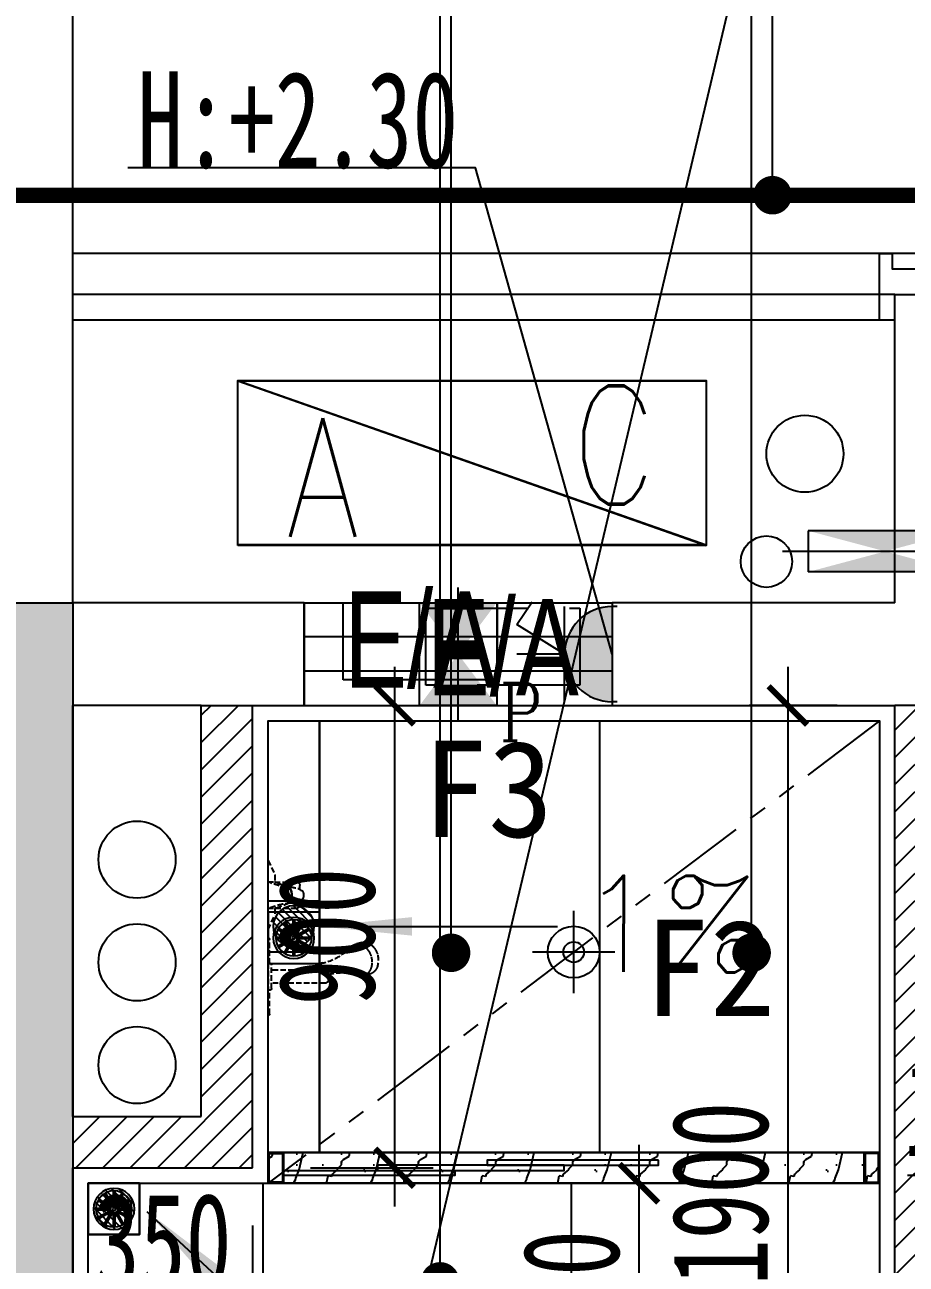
# Model space of a CAD drawing. Header units: millimetres. Extents: x -235126 to 312941, y -228449 to 114042.
# Drawn here: x -4244 to -2529, y -136324 to -133912 of the extents above; entities that cross this region are included whole.
import ezdxf
from ezdxf.enums import TextEntityAlignment as Align
from ezdxf.lldxf.tags import DXFTag

# ---------------------------------------------------------------- set-up
doc = ezdxf.new("R2010")
doc.units = ezdxf.units.MM
doc.header["$LTSCALE"] = 800
doc.linetypes.add('DASH', pattern=[0.35, 0.25, -0.1])
doc.linetypes.add('PHANTOM2', pattern=[1.25, 0.625, -0.125, 0.125, -0.125, 0.125, -0.125])
doc.layers.get('DEFPOINTS').update_dxf_attribs({"color": 250})
for name, color, linetype in [('_WALL', 6, 'Continuous'), ('_景森-废水立管', 4, 'Continuous'), ('_景森-污水立管', 2, 'Continuous'), ('_景森-空调冷凝立管', 116, 'Continuous'), ('_景森-通气立管', 112, 'Continuous'), ('_景森-雨水立管', 231, 'Continuous'), ('AR-NEWWALL-新砌间墙', 4, 'Continuous'), ('DD-EL', 3, 'Continuous'), ('EQUIP-插座', 3, 'Continuous'), ('EQUIP-照明', 3, 'Continuous'), ('FC-BHTACH1-地坪铺砌', 8, 'Continuous'), ('FC-BHTACH1-地坪铺砌1', 8, 'Continuous'), ('FF-DOOR-门扇', 2, 'Continuous'), ('FF-FURN1-活动家具', 1, 'Continuous'), ('FF-UTIL-洁具', 1, 'Continuous'), ('FF-完成面', 3, 'Continuous'), ('j景森a-金属挂石', 30, 'Continuous'), ('k景森a-空调', 15, 'Continuous'), ('m景森a-门窗', 2, 'Continuous'), ('RC-DIM1-造型尺寸', 7, 'Continuous'), ('RC-DIM2-灯具尺寸', 7, 'Continuous'), ('RC-FIXTURE-天花造型', 1, 'Continuous'), ('RC-LIGHT-灯具', 2, 'Continuous'), ('RC-天花标高', 7, 'Continuous'), ('STAIR', 2, 'Continuous'), ('TEXT', 7, 'Continuous'), ('t景森a-砼', 6, 'Continuous'), ('WALL', 4, 'Continuous'), ('暖通意见', 90, 'Continuous'), ('留孔', 1, 'Continuous')]:
    doc.layers.add(name, color=color, linetype=linetype)
doc.styles.add('_TCH_LABEL', font='COMPLEX', dxfattribs={"bigfont": 'GBCBIG'})
doc.styles.add('DIM_FONT', font='simplex_.ttf', dxfattribs={"width": 0.7, "bigfont": 'GBCBIG'})
doc.styles.add('HAN', font='romans', dxfattribs={"bigfont": 'hzdx.shx'})
doc.styles.get("Standard").update_dxf_attribs({"font": 'arial.ttf'})
doc.styles.add('宋-ZY', font='')
doc.styles.add('宋-图框', font='', dxfattribs={"width": 0.7})
doc.styles.get('宋-ZY').set_extended_font_data('SimSun')
doc.styles.get('宋-图框').set_extended_font_data('SimSun')
tags = doc.linetypes.add('HIDDEN2', pattern=[0.1875, 0.125, -0.0625]).pattern_tags.tags
tags[6:7] = [DXFTag(74, 4), DXFTag(75, 0), DXFTag(340, '0'), DXFTag(46, 1.0), DXFTag(50, 0.0), DXFTag(44, 0.0), DXFTag(45, 0.0)]
tags[4:5] = [DXFTag(74, 4), DXFTag(75, 0), DXFTag(340, '0'), DXFTag(46, 1.0), DXFTag(50, 0.0), DXFTag(44, 0.0), DXFTag(45, 0.0)]
doc.dimstyles.new('1比75', dxfattribs={"dimscale": 75, "dimtxt": 2.5, "dimasz": 1, "dimexe": 1, "dimexo": 1.5, "dimgap": 0.5, "dimtad": 1, "dimdec": 0, "dimzin": 0, "dimdsep": 46, "dimtxsty": '宋-图框', "dimblk": 'ARCHTICK', "dimcen": 0.09, "dimdle": 1, "dimclrd": 8, "dimclre": 8, "dimclrt": 2, "dimadec": 0, "dimazin": 0, "dimtfac": 1, "dimtdec": 0, "dimtix": 1, "dimtmove": 2, "dimatfit": 3, "dimldrblk": 'DOT', "dimfxl": 1, "dimtolj": 1, "dimtzin": 0, "dimlwd": -1, "dimlwe": -1, "dimarcsym": 0})
pattern_1 = [(45, (33018.542, -181704.29), (-26.516504, 26.516504), [])]

# ---------------------------------------------------------------- blocks, each defined once
blk = doc.blocks.new('卫生间排气孔')
at = {"layer": '留孔', "ltscale": 0.1}
blk.add_line((130, 0), (-130, 0), dxfattribs=at)
blk.add_lwpolyline([(100, -75), (-100, -75), (-100, 75), (100, 75)], close=True, dxfattribs=at)
blk.add_solid([(100, -75), (100, 75), (-100, 75), (-100, -75)], dxfattribs=at)
blk = doc.blocks.new('A$C6474651F')
at = {"layer": '留孔'}
blk.add_line((40, 0), (40, 400), dxfattribs=at)
at = {"layer": '留孔', "linetype": 'HIDDEN2', "ltscale": 0.5}
for p, q in [((0, 50), (0, 350)), ((0, 350), (80, 350)), ((80, 50), (80, 350)), ((80, 50), (0, 50))]:
    blk.add_line(p, q, dxfattribs=at)
blk.add_solid([(80, 50), (80, 350), (0, 350), (0, 50)], dxfattribs=at)
blk = doc.blocks.new('regergr')
at = {"layer": '暖通意见', "ltscale": 0.5}
blk.add_line((0, 267), (760, 0), dxfattribs=at)
blk.add_lwpolyline([(0, 0), (0, 267), (760, 267), (760, 0)], close=True, dxfattribs=at)
at = {"layer": '暖通意见', "style": 'DIM_FONT', "width": 0.8}
for s, p in [('C', (679.8, 162.5)), ('A', (197.2, 109.7))]:
    blk.add_text(s, height=192, dxfattribs=at).set_placement(p, align=Align.MIDDLE_RIGHT)
blk = doc.blocks.new('A$C12205E67')
at = {"layer": 'j景森a-金属挂石'}
blk.add_lwpolyline([(-530.3, 106.1), (-509.1, 127.3), (-601, 219.2), (-618.7, 201.5), (-597.5, 180.3), (-675.3, 102.5), (-675.3, 102.5), (-696.5, 123.7), (-714.2, 106.1), (-622.3, 14.1), (-601, 35.4)], dxfattribs=at)
blk = doc.blocks.new('$TCHSYS$WIN2D')
for p, q in [((-0.5, 0.5), (0.5, 0.5)), ((-0.5, 0.5), (-0.5, -0.5)), ((0.5, 0.5), (0.5, -0.5)), ((0.5, 0.1667), (-0.5, 0.1667)), ((0.5, -0.1667), (-0.5, -0.1667)), ((-0.5, -0.5), (0.5, -0.5))]:
    blk.add_line(p, q)
blk = doc.blocks.new('BATH')
at = {"linetype": 'DASH', "ltscale": 0.05}
for p, q in [((285.4, 0), (0, 0)), ((5.6, 0), (31.6, -12.1)), ((129.6, 0), (104.1, -12.1)), ((144.4, 0), (145, -1)), ((190.5, 0), (239.3, 0)), ((190.5, -3.2), (190.5, 0)), ((239.3, -3.1), (239.3, 0)), ((285.4, 0), (284.8, -1)), ((31.6, -12.1), (44.4, -12.1)), ((44.4, -12.1), (44.4, -51)), ((91.8, -51), (91.8, -12.1)), ((91.8, -12.1), (104.1, -12.1)), ((191.2, -2.5), (147.7, -2.5)), ((236.1, -6.3), (193.7, -6.3)), ((203.3, -102.3), (203.2, -6.3)), ((226.7, -102.4), (226.6, -6.3)), ((282.1, -2.5), (238.6, -2.5)), ((53.5, -40), (53.5, -36.3)), ((82.5, -40), (82.5, -36.3)), ((58.2, -57.4), (50.5, -57.4)), ((77.8, -57.4), (85.5, -57.4)), ((194.1, -89.4), (203.2, -55.3)), ((189.9, -98.3), (191.6, -92.3)), ((220.4, -108.8), (209.4, -108.8)), ((153.4, -168.7), (156.5, -156.9)), ((210, -183.8), (213.1, -172.1))]:
    blk.add_line(p, q, dxfattribs=at)
at = {"color": 251, "linetype": 'DASH', "ltscale": 0.05}
for p, q in [((91.7, 0), (44.3, 0)), ((44.3, 0), (44.3, -11.9)), ((92.1, 0), (44.7, 0)), ((275.7, 0), (151.8, 0)), ((45, -15.3), (44.6, -14.4)), ((44.9, -15.2), (53.9, -37.2)), ((91.1, -15.2), (82.1, -37.2)), ((91.1, -15.3), (91.4, -14.4)), ((91.7, 0), (91.7, -11.9)), ((276.3, 0), (152.4, 0))]:
    blk.add_line(p, q, dxfattribs=at)
for centre, radius, start, end in [((51.1, -12.2), 6.87, 177.3999, 200.8225), ((-52.1, -44.6), 105.9, 5.8023, 22.587), ((188.1, -44.6), 105.9, 157.413, 174.1977), ((84.9, -12.2), 6.87, 339.1775, 2.6001), ((59.6, -33.2), 6.35, 185.8023, 232.3307), ((59.8, -34.8), 6.35, 202.297, 245.8614), ((66.9, -23.7), 18.4, 232.3307, 273.3098), ((67.2, -18.3), 24.4, 245.8614, 271.8731), ((68.2, -21.8), 20.3, 268.6575, 269.5531), ((67.9, -17.1), 25.7, 269.6126, 270.1383), ((69.1, -23.7), 18.4, 266.6902, 307.6693), ((68.8, -18.3), 24.4, 268.1269, 294.1386), ((67.8, -21.8), 20.3, 270.4469, 271.3425), ((68.1, -17.1), 25.7, 269.8617, 270.3874), ((76.2, -34.8), 6.35, 294.1386, 337.703), ((76.4, -33.2), 6.35, 307.6693, 354.1977), ((199.7, -101.7), 13.7, 74.7863, 104.8395), ((193.9, -99.4), 4.07, 129.1668, 165), ((198.2, -97.8), 8.69, 200.8332, 201.232), ((196.8, -103), 8.69, 104.8395, 129.1668), ((198.1, -107.8), 13.7, 67.5964, 104.8395), ((172.6, -161.3), 16.7, 165, 193.9175), ((179.4, -159.6), 23.6, 193.9175, 218.1373), ((184.6, -155.5), 30.2, 218.1373, 237.7463), ((197, -167.8), 16.7, 316.0825, 345), ((190.3, -169.5), 23.6, 13.9175, 23.823), ((189.2, -148.1), 39, 237.7463, 255), ((189.2, -148.1), 39, 255, 272.2537), ((189.6, -156.8), 30.2, 272.2537, 291.8627), ((192, -163), 23.6, 291.8627, 316.0825)]:
    blk.add_arc(centre, radius, start, end, dxfattribs=at)
at = {"linetype": 'DASH', "ltscale": 0.05}
for centre, radius, start, end in [((147.7, 0.6), 3.17, 210, 270), ((193.7, -3.2), 3.17, 180.0782, 270.0782), ((236.1, -3.1), 3.17, 270.0782, 0.0782), ((282.1, 0.6), 3.17, 270, 330), ((94.3, -39.2), 40.8, 181.1308, 213.588), ((41.7, -39.2), 40.8, 326.412, 358.8692), ((50.8, -51), 6.35, 180, 270), ((64.5, -56.8), 6.46, 220.3488, 243.3825), ((66.6, -52.7), 11.1, 243.3825, 258.273), ((68, -46), 17.9, 258.273, 270), ((68, -46), 17.9, 270, 281.727), ((69.4, -52.7), 11.1, 281.727, 296.6175), ((71.5, -56.8), 6.46, 296.6175, 319.6512), ((85.5, -51), 6.35, 270, 0), ((198.4, -96.9), 8.69, 104.8395, 129.1668), ((91.8, -75), 101.7, 312.0209, 347.9006), ((193.9, -99.4), 4.07, 165, 200.8332), ((195.5, -93.4), 4.07, 129.1668, 165), ((209.6, -102.5), 6.35, 178.2992, 268.2992), ((297.1, -132.7), 89.5, 164.4995, 200.256), ((220.3, -102.4), 6.35, 270.0782, 0.0782), ((172.6, -161.3), 16.7, 136.0825, 165), ((177.6, -166.1), 23.6, 127.4702, 136.0825), ((169.5, -173), 16.7, 165, 193.9175), ((176.2, -171.3), 23.6, 193.9175, 218.1373), ((197, -167.8), 16.7, 345, 13.9175), ((181.4, -167.2), 30.2, 218.1373, 237.7463), ((186.1, -159.8), 39, 237.7463, 255), ((185, -150.5), 47.8, 259.1443, 285.3632), ((188.9, -174.7), 23.6, 291.8627, 316.0825), ((193.9, -179.5), 16.7, 316.0825, 345)]:
    blk.add_arc(centre, radius, start, end, dxfattribs=at)
blk = doc.blocks.new('A$C751E30E4')
at = {"layer": 'FF-FURN1-活动家具', "color": 8}
for p, q in [((45.9, 54.1), (31.2, 79.5)), ((48.5, 55.6), (33.8, 81)), ((48.5, 55.6), (48.5, 85)), ((51.5, 55.6), (51.5, 85)), ((51.5, 55.6), (66.2, 81)), ((54.1, 54.1), (68.8, 79.5)), ((44.4, 51.5), (15, 51.5)), ((44.4, 48.5), (15, 48.5)), ((44.4, 51.5), (19, 66.2)), ((19, 33.8), (44.4, 48.5)), ((45.9, 54.1), (20.5, 68.8)), ((54.1, 54.1), (79.5, 68.8)), ((55.6, 51.5), (81, 66.2)), ((85, 51.5), (55.6, 51.5)), ((85, 48.5), (55.6, 48.5)), ((81, 33.8), (55.6, 48.5)), ((20.5, 31.2), (45.9, 45.9)), ((31.2, 20.5), (45.9, 45.9)), ((33.8, 19), (48.5, 44.4)), ((48.5, 15), (48.5, 44.4)), ((66.2, 19), (51.5, 44.4)), ((51.5, 15), (51.5, 44.4)), ((68.8, 20.5), (54.1, 45.9)), ((79.5, 31.2), (54.1, 45.9))]:
    blk.add_line(p, q, dxfattribs=at)
blk.add_lwpolyline([(100, 0), (0, 0), (0, 100), (100, 100)], close=True, dxfattribs=at)
for radius in [40, 35, 3]:
    blk.add_circle((50, 50), radius, dxfattribs=at)
blk = doc.blocks.new('_ArchTick')
at = {"color": 0, "linetype": 'ByBlock', "const_width": 0.15}
blk.add_lwpolyline([(-0.5, -0.5), (0.5, 0.5)], dxfattribs=at)
blk = doc.blocks.new('*D349')
at = {"layer": 'AR-NEWWALL-新砌间墙', "color": 8, "transparency": 16777216}
for p, q in [((-3524.5, -135161.6), (-3524.5, -136211.6)), ((-3688.3, -135236.6), (-3449.5, -135236.6)), ((-3688.3, -136136.6), (-3449.5, -136136.6))]:
    blk.add_line(p, q, dxfattribs=at)
at = {"layer": 'DEFPOINTS', "color": 0, "transparency": 16777216}
for p in [(-3800.8, -135236.6), (-3800.8, -136136.6), (-3524.5, -136136.6)]:
    blk.add_point(p, dxfattribs=at)
at = {"layer": 'AR-NEWWALL-新砌间墙', "color": 8, "transparency": 16777216, "xscale": 75, "yscale": 75, "zscale": 75}
for p, rotation in [((-3524.5, -135236.6), 90), ((-3524.5, -136136.6), 270)]:
    blk.add_blockref('_ArchTick', p, dxfattribs=dict(at, rotation=rotation))
at = {"layer": 'AR-NEWWALL-新砌间墙', "color": 2, "transparency": 16777216, "insert": (-3655.8, -135686.6), "char_height": 187.5, "attachment_point": 5, "rotation": 90, "style": '宋-图框'}
blk.add_mtext('\\A1;900', dxfattribs=at)
blk = doc.blocks.new('_Dot')
at = {"color": 0, "linetype": 'ByBlock', "lineweight": -2}
blk.add_line((-0.5, 0), (-1, 0), dxfattribs=at)
at = {"color": 0, "linetype": 'ByBlock', "const_width": 0.5}
blk.add_lwpolyline([(-0.25, 0, 1), (0.25, 0, 1)], format="xyb", close=True, dxfattribs=at)
blk = doc.blocks.new('*D350')
at = {"layer": 'AR-NEWWALL-新砌间墙', "color": 8, "transparency": 16777216}
for p, q in [((-4150.8, -136249.1), (-4150.8, -136487)), ((-3800.8, -136249.1), (-3800.8, -136487)), ((-4225.8, -136412), (-3725.8, -136412))]:
    blk.add_line(p, q, dxfattribs=at)
at = {"layer": 'DEFPOINTS', "color": 0, "transparency": 16777216}
for p in [(-4150.8, -136136.6), (-3800.8, -136136.6), (-3800.8, -136412)]:
    blk.add_point(p, dxfattribs=at)
at = {"layer": 'AR-NEWWALL-新砌间墙', "color": 8, "transparency": 16777216, "xscale": 75, "yscale": 75, "zscale": 75, "rotation": 180}
blk.add_blockref('_ArchTick', (-4150.8, -136412), dxfattribs=at)
at = {"layer": 'AR-NEWWALL-新砌间墙', "color": 8, "transparency": 16777216, "xscale": 75, "yscale": 75, "zscale": 75}
blk.add_blockref('_ArchTick', (-3800.8, -136412), dxfattribs=at)
at = {"layer": 'AR-NEWWALL-新砌间墙', "color": 2, "transparency": 16777216, "insert": (-3975.8, -136280.8), "char_height": 187.5, "attachment_point": 5, "style": '宋-图框'}
blk.add_mtext('\\A1;350', dxfattribs=at)
blk = doc.blocks.new('*D351')
at = {"layer": 'AR-NEWWALL-新砌间墙', "color": 8, "transparency": 16777216}
for p, q in [((-2759, -135161.6), (-2759, -137211.6)), ((-2663.3, -135236.6), (-2834, -135236.6)), ((-2663.3, -137136.6), (-2834, -137136.6))]:
    blk.add_line(p, q, dxfattribs=at)
at = {"layer": 'DEFPOINTS', "color": 0, "transparency": 16777216}
for p in [(-2550.8, -135236.6), (-2759, -137136.6), (-2550.8, -137136.6)]:
    blk.add_point(p, dxfattribs=at)
at = {"layer": 'AR-NEWWALL-新砌间墙', "color": 8, "transparency": 16777216, "xscale": 75, "yscale": 75, "zscale": 75}
for p, rotation in [((-2759, -135236.6), 90), ((-2759, -137136.6), 270)]:
    blk.add_blockref('_ArchTick', p, dxfattribs=dict(at, rotation=rotation))
at = {"layer": 'AR-NEWWALL-新砌间墙', "color": 2, "transparency": 16777216, "insert": (-2890.3, -136186.6), "char_height": 187.5, "attachment_point": 5, "rotation": 90, "style": '宋-图框'}
blk.add_mtext('\\A1;1900', dxfattribs=at)
blk = doc.blocks.new('A$C1EA60EC6')
h = blk.add_hatch()
h.set_pattern_fill('ANSI31', color=8, scale=80, style=0)
h.set_pattern_definition([(45, (52845.81, -38843.329), (-7.0710678, 7.0710678), [])])
h.paths.add_polyline_path([(10, 50, 1), (90, 50, 1)])
at = {"color": 8}
blk.add_lwpolyline([(0, 0), (100, 0), (100, 100), (0, 100)], close=True, dxfattribs=at)
blk.add_circle((50, 50), 40, dxfattribs=at)
blk = doc.blocks.new('cqeeeeeegytryrt')
at = {"color": 2}
blk.add_line((-396.3, 473.6), (0, 0), dxfattribs=at)
blk.add_solid([(-396.3, 473.6), (-223.9, 305), (-260.7, 274.2)], dxfattribs=at)
blk = doc.blocks.new('A$C1B7B412C')
for p, q in [((120, 0), (120, 240)), ((240, 120), (0, 120))]:
    blk.add_line(p, q)
blk.add_circle((120, 120), 75.7)
at = {"color": 7}
blk.add_circle((120, 120), 30, dxfattribs=at)
blk = doc.blocks.new('*D420')
at = {"layer": 'DEFPOINTS', "color": 0, "transparency": 16777216}
for p in [(-4350.8, -134436.6), (-4500.8, -134473.9), (-4350.8, -134508)]:
    blk.add_point(p, dxfattribs=at)
at = {"layer": 'RC-DIM1-造型尺寸', "color": 8, "transparency": 16777216}
for p, q in [((-4500.8, -134361.4), (-4500.8, -134361.6)), ((-4350.8, -134395.5), (-4350.8, -134361.6)), ((-4500.8, -134436.6), (-4575.8, -134436.6)), ((-4500.8, -134436.6), (-4350.8, -134436.6)), ((-4350.8, -134436.6), (-4275.8, -134436.6))]:
    blk.add_line(p, q, dxfattribs=at)
at = {"layer": 'RC-DIM1-造型尺寸', "color": 8, "transparency": 16777216, "xscale": 75, "yscale": 75, "zscale": 75}
blk.add_blockref('_ArchTick', (-4500.8, -134436.6), dxfattribs=at)
at = {"layer": 'RC-DIM1-造型尺寸', "color": 8, "transparency": 16777216, "xscale": 75, "yscale": 75, "zscale": 75, "rotation": 180}
blk.add_blockref('_ArchTick', (-4350.8, -134436.6), dxfattribs=at)
at = {"layer": 'RC-DIM1-造型尺寸', "color": 2, "transparency": 16777216, "insert": (-4425.8, -134305.3), "char_height": 187.5, "attachment_point": 5, "style": '宋-图框'}
blk.add_mtext('\\A1;150', dxfattribs=at)
blk = doc.blocks.new('*D484')
at = {"layer": 'DEFPOINTS', "color": 0, "transparency": 16777216}
for p in [(-2438.8, -136151.2), (-2450.8, -136207.5), (-2438.8, -136207.5)]:
    blk.add_point(p, dxfattribs=at)
at = {"layer": 'RC-DIM1-造型尺寸', "color": 8, "transparency": 16777216}
for p, q in [((-2450.8, -136095), (-2450.8, -136076.2)), ((-2438.8, -136095), (-2438.8, -136076.2)), ((-2450.8, -136151.2), (-2525.8, -136151.2)), ((-2450.8, -136151.2), (-2438.8, -136151.2)), ((-2438.8, -136151.2), (-2363.8, -136151.2))]:
    blk.add_line(p, q, dxfattribs=at)
at = {"layer": 'RC-DIM1-造型尺寸', "color": 8, "transparency": 16777216, "xscale": 75, "yscale": 75, "zscale": 75}
blk.add_blockref('_ArchTick', (-2450.8, -136151.2), dxfattribs=at)
at = {"layer": 'RC-DIM1-造型尺寸', "color": 8, "transparency": 16777216, "xscale": 75, "yscale": 75, "zscale": 75, "rotation": 180}
blk.add_blockref('_ArchTick', (-2438.8, -136151.2), dxfattribs=at)
at = {"layer": 'RC-DIM1-造型尺寸', "color": 2, "transparency": 16777216, "insert": (-2444.8, -136019.9), "char_height": 187.5, "attachment_point": 5, "style": '宋-图框'}
blk.add_mtext('\\A1;12', dxfattribs=at)
blk = doc.blocks.new('*D485')
at = {"layer": 'DEFPOINTS', "color": 0, "transparency": 16777216}
for p in [(-2438.8, -136362.8), (-2425.8, -136362.8), (-2425.8, -136473)]:
    blk.add_point(p, dxfattribs=at)
at = {"layer": 'RC-DIM1-造型尺寸', "color": 8, "transparency": 16777216}
for p, q in [((-2438.8, -136473), (-2513.8, -136473)), ((-2438.8, -136473), (-2425.8, -136473)), ((-2438.8, -136475.3), (-2438.8, -136548)), ((-2425.8, -136473), (-2350.8, -136473)), ((-2425.8, -136475.3), (-2425.8, -136548))]:
    blk.add_line(p, q, dxfattribs=at)
at = {"layer": 'RC-DIM1-造型尺寸', "color": 8, "transparency": 16777216, "xscale": 75, "yscale": 75, "zscale": 75}
blk.add_blockref('_ArchTick', (-2438.8, -136473), dxfattribs=at)
at = {"layer": 'RC-DIM1-造型尺寸', "color": 8, "transparency": 16777216, "xscale": 75, "yscale": 75, "zscale": 75, "rotation": 180}
blk.add_blockref('_ArchTick', (-2425.8, -136473), dxfattribs=at)
at = {"layer": 'RC-DIM1-造型尺寸', "color": 2, "transparency": 16777216, "insert": (-2432.3, -136341.7), "char_height": 187.5, "attachment_point": 5, "style": '宋-图框'}
blk.add_mtext('\\A1;13', dxfattribs=at)
blk = doc.blocks.new('*D489')
at = {"layer": 'DEFPOINTS', "color": 0, "transparency": 16777216}
for p in [(-3770.8, -136166.6), (-3370.8, -136616.6), (-3048.9, -136616.6)]:
    blk.add_point(p, dxfattribs=at)
at = {"layer": 'RC-DIM2-灯具尺寸', "color": 8, "transparency": 16777216}
for p, q in [((-3048.9, -136091.6), (-3048.9, -136691.6)), ((-3658.3, -136166.6), (-2973.9, -136166.6)), ((-3258.3, -136616.6), (-2973.9, -136616.6))]:
    blk.add_line(p, q, dxfattribs=at)
at = {"layer": 'RC-DIM2-灯具尺寸', "color": 8, "transparency": 16777216, "xscale": 75, "yscale": 75, "zscale": 75}
for p, rotation in [((-3048.9, -136166.6), 90), ((-3048.9, -136616.6), 270)]:
    blk.add_blockref('_ArchTick', p, dxfattribs=dict(at, rotation=rotation))
at = {"layer": 'RC-DIM2-灯具尺寸', "color": 2, "transparency": 16777216, "insert": (-3180.2, -136391.6), "char_height": 187.5, "attachment_point": 5, "rotation": 90, "style": '宋-图框'}
blk.add_mtext('\\A1;450', dxfattribs=at)
blk = doc.blocks.new('A$C5E7E6D27')
blk.add_hatch(color=251).paths.add_polyline_path([(0.161, 4.15, 1), (3.461, 4.15)])
for p, q in [((0.161, 4.315), (0.161, 4.15)), ((3.461, 4.315), (3.461, 4.15)), ((0.161, 4.15), (3.461, 4.15)), ((3.461, 2.5), (0.161, 2.5)), ((1.811, 2.5), (0.789, 0.847)), ((1.811, 2.5), (1.811, 0.85)), ((0.789, 0.847), (0, 1.381))]:
    blk.add_line(p, q)
blk.add_arc((1.811, 4.15), 1.65, 180, 0)
at = {"style": '_TCH_LABEL', "flags": 8}
blk.add_attdef('K', text='', height=2, dxfattribs=at).set_placement((3.811, 1), align=Align.MIDDLE_CENTER)

msp = doc.modelspace()

# ---------------------------------------------------------------- hatches: boundary and pattern name
at = {"layer": 'AR-NEWWALL-新砌间墙'}
h = msp.add_hatch(dxfattribs=at)
h.set_pattern_fill('ANSI31', color=8, scale=300, style=0)
h.set_pattern_definition(pattern_1)
h.paths.add_polyline_path([(-3800.8, -135236.6), (-3900.8, -135236.6), (-3900.8, -136036.6), (-4150.8, -136036.6), (-4150.8, -136136.6), (-3800.8, -136136.6)])
h = msp.add_hatch(dxfattribs=at)
h.set_pattern_fill('ANSI31', color=8, scale=300, style=0)
h.set_pattern_definition(pattern_1)
h.paths.add_polyline_path([(-2450.8, -135236.6), (-2550.8, -135236.6), (-2550.8, -137136.6), (-2615.8, -137136.6), (-2615.8, -137236.6), (-2550.8, -137236.6), (-2550.8, -138336.6), (-2350.8, -138336.6), (-2350.8, -138236.6), (-2450.8, -138236.6)])
at = {"layer": 'FC-BHTACH1-地坪铺砌'}
h = msp.add_hatch(dxfattribs=at)
h.set_pattern_fill('大理石', color=75, scale=50, style=0)
h.set_pattern_definition([(41.9872, (-3645.803, -136149.41), (300, 225), [4.805, -1004.217]), (68.1986, (-3717.23, -136156.91), (150, 450), [17.31, -1194.353]), (60.9454, (-3720.803, -136165.483), (150, 225), [7.354, -1536.99]), (90, (-3717.23, -136159.05), (150, -9e-15), [2.143, -222.857]), (71.565, (-3647.23, -136153.7), (3e-07, 225), [4.518, -469.824]), (171.4692, (-3647.231, -136153.697), (-150, 1e-06), [7.223, -1509.558]), (79.2157, (-3657.231, -136167.626), (150, 900), [15.27, -1588.047]), (62.133, (-3770.0885, -136099.0542), (599.999993, 1125.000004), [35.1473, -7345.7824]), (0, (-3767.93, -136066.07), (0, 225), [0, -150]), (64.9831, (-3670.803, -136025.126), (300, 675), [23.647, -2459.295]), (81.4391, (-3612.9456, -136114.054), (300, 2024.999987), [33.5885, -7020.001]), (82.875, (-3695.803, -136093.697), (149.99999, 1125), [17.276, -3610.74]), (76.7595, (-3710.803, -136140.84), (150, 675), [37.4234, -3892.0326]), (0, (-3734.19, -136140.73), (0, 225), [0, -150]), (0, (-3731.78, -136143.14), (0, 225), [0, -150]), (0, (-3714.9, -136131.1), (0, 225), [0, -150]), (0, (-3719.73, -136104.6), (0, 225), [0, -150]), (59.0362, (-3702.231, -136104.411), (149.99999, 225), [12.495, -2611.433]), (0, (-3695.82, -136094.11), (0, 225), [0, -150]), (0, (-3714.9, -136102.2), (0, 225), [0, -150]), (0, (-3707.67, -136087.74), (0, 225), [0, -150]), (0, (-3714.9, -136109.42), (0, 225), [0, -150]), (50.1944, (-3627.946, -136124.769), (150, 225), [5.579, -1165.959]), (90, (-3627.95, -136131.2), (150, -9e-15), [6.429, -218.571]), (43.6678, (-3635.803, -136138.697), (450, 450), [10.862, -2270.174]), (90, (-3635.8, -136140.84), (150, -9e-15), [2.143, -222.857]), (39.8056, (-3642.231, -136146.197), (300, 225), [8.368, -1748.938]), (0, (-3664.3, -136131.1), (0, 225), [0, -150]), (0, (-3627.62, -136124.3), (0, 225), [0, -150]), (0, (-3627.62, -136124.3), (0, 225), [0, -150]), (29.3578, (-3624.374, -136120.483), (450, 225), [13.113, -1363.704]), (0, (-3628.14, -136109.42), (0, 225), [0, -150]), (146.31, (-3670.803, -136025.126), (-300, 225), [15.452, -1607.046]), (8.1301, (-3687.231, -136055.126), (1499.99999, 225), [15.152, -3166.828]), (47.8624, (-3720.803, -136059.411), (600, 675), [20.228, -4227.7123]), (14.6209, (-3753.66, -136067.983), (900, 225.00001), [33.957, -3531.5025]), (0, (-3741.42, -136054.02), (0, 225), [0, -150]), (18.435, (-3693.66, -136076.554), (600, 225), [6.776, -1416.249]), (16.6992, (-3687.23, -136074.41), (150, 1e-05), [3.729, -779.294]), (101.0937, (-3683.66, -136073.34), (-300, 1574.999985), [18.561, -3879.275]), (0, (-3702.85, -136063.66), (0, 225), [0, -150]), (0, (-3687.3, -136054.7), (0, 225), [0, -150]), (0, (-3707.67, -136080.52), (0, 225), [0, -150]), (0, (-3726.96, -136032.35), (0, 225), [0, -150]), (0, (-3734.19, -136041.98), (0, 225), [0, -150]), (44.1449, (-3695.803, -136028.34), (450, 450), [16.922, -3536.685]), (54.58294, (-3707.231, -136044.411), (150, 225), [19.7206, -4121.6106]), (0, (-3695.6, -136028.2), (0, 225), [0, -150]), (0, (-3717.32, -136039.57), (0, 225), [0, -150]), (0, (-3695.6, -136028.2), (0, 225), [0, -150]), (0, (-3707.2, -136044.76), (0, 225), [0, -150]), (75.0686, (-3672.23, -136052.983), (150, 675), [5.544, -1158.769]), (90, (-3670.8, -136047.63), (150, -9e-15), [22.5, -202.5]), (50.1944, (-3644.374, -135953.34), (150, 225), [5.579, -1165.959]), (0, (-3685.98, -136001.03), (0, 225), [0, -150]), (0, (-3681.16, -136003.44), (0, 225), [0, -150]), (0, (-3700.44, -135998.63), (0, 225), [0, -150]), (0, (-3676.34, -135972.13), (0, 225), [0, -150]), (53.1301, (-3660.803, -135985.483), (150, 225), [10.714, -2239.286]), (90, (-3660.8, -136003.7), (150, -9e-15), [18.214, -206.786]), (0, (-3660.78, -136003.34), (0, 225), [0, -150]), (23.1986, (-3649.374, -135955.483), (450, 225), [5.44, -1136.926]), (66.0375, (-3650.803, -135958.697), (150, 450), [3.517, -735.147]), (66.0375, (-3652.23, -135961.91), (150, 450), [3.517, -735.147]), (81.8699, (-3654.374, -135976.911), (150, 1125), [15.152, -3166.828]), (90, (-3640.8, -135949.05), (150, -9e-15), [5.357, -219.643]), (0, (-3657.28, -135941.55), (0, 225), [0, -150])])
h.paths.add_polyline_path([(-2580.8, -136106.6), (-3770.8, -136106.6), (-3770.8, -136166.6), (-2580.8, -136166.6)])
h = msp.add_hatch(dxfattribs=at)
h.set_pattern_fill('_USER', color=75, scale=600, angle=90, style=0, pattern_type=0)
h.set_pattern_definition([(90, (-2580.8, -137106.55), (-600, 4e-14), [])])
h.paths.add_polyline_path([(-3770.8, -136166.6), (-4120.8, -136166.6), (-4120.8, -137106.6), (-3450.8, -137106.6), (-3450.8, -137091.6), (-3400.8, -137091.6), (-3400.8, -137106.6), (-3395.8, -137106.6), (-2635.8, -137106.6), (-2630.8, -137104.9), (-2630.8, -137091.6), (-2580.8, -137091.6), (-2580.8, -136166.6)])
at = {"layer": 't景森a-砼'}
h = msp.add_hatch(color=8, dxfattribs=at)
h.dxf.hatch_style = 1
h.paths.add_polyline_path([(-4150.8, -135036.6), (-4150.8, -138336.6), (-4350.8, -138336.6), (-4350.8, -135236.6), (-4850.8, -135236.6), (-4850.8, -135036.6)])

# ---------------------------------------------------------------- linework, layer by layer
at = {"layer": '_WALL', "linetype": 'ByBlock'}
msp.add_lwpolyline([(-4150.8, -135036.6), (-4150.8, -138336.6), (-4350.8, -138336.6), (-4350.8, -135236.6), (-4850.8, -135236.6), (-4850.8, -135036.6), (-4150.8, -135036.6)], dxfattribs=at)
at = {"layer": '_景森-废水立管', "color": 5}
msp.add_circle((-4025.8, -135536.6), 75, dxfattribs=at)
at = {"layer": '_景森-污水立管', "color": 5}
msp.add_circle((-4025.8, -135936.6), 75, dxfattribs=at)
at = {"layer": '_景森-空调冷凝立管', "color": 5}
msp.add_circle((-2800.8, -134956.6), 50, dxfattribs=at)
at = {"layer": '_景森-通气立管', "color": 5}
msp.add_circle((-4025.8, -135736.6), 75, dxfattribs=at)
at = {"layer": '_景森-雨水立管', "color": 5}
msp.add_circle((-2725.8, -134746.6), 75, dxfattribs=at)
at = {"layer": 'DD-EL', "color": 1}
msp.add_lwpolyline([(-3624.8, -135186.6), (-3624.8, -135036.6), (-3324.8, -135036.6), (-3324.8, -135186.6)], close=True, dxfattribs=at)
at = {"layer": 'EQUIP-插座', "color": 7}
msp.add_lwpolyline([(-3100.8, -135136.6), (-3366.8, -134189.8), (-4043.8, -134189.8)], dxfattribs=at)
at = {"layer": 'FC-BHTACH1-地坪铺砌', "color": 8}
msp.add_line((-3125.8, -135266.6), (-3125.8, -136106.6), dxfattribs=at)
at = {"layer": 'FC-BHTACH1-地坪铺砌'}
for p, q in [((-3770.8, -136106.6), (-2580.8, -136106.6)), ((-3770.8, -136166.6), (-2580.8, -136166.6))]:
    msp.add_line(p, q, dxfattribs=at)
at = {"layer": 'FC-BHTACH1-地坪铺砌', "color": 3, "linetype": 'HIDDEN2', "ltscale": 2, "const_width": 30}
msp.add_lwpolyline([(-4559, -134243.3), (-2279.2, -134243.3), (-2279.2, -137375.1), (-4559, -137375.1)], close=True, dxfattribs=at)
at = {"layer": 'FC-BHTACH1-地坪铺砌', "color": 8}
for points in [[(-3770.8, -135266.6), (-3670.8, -135266.6), (-3670.8, -136106.6), (-3770.8, -136106.6)], [(-3670.8, -135266.6), (-2580.8, -135266.6), (-2580.8, -136106.6), (-3670.8, -136106.6)]]:
    msp.add_lwpolyline(points, close=True, dxfattribs=at)
at = {"layer": 'FF-DOOR-门扇'}
for points in [[(-3010.8, -136121.6), (-3344.1, -136121.6), (-3344.1, -136131.6), (-3010.8, -136131.6)], [(-3740.8, -136141.6), (-3407.5, -136141.6), (-3407.5, -136151.6), (-3740.8, -136151.6)], [(-3194.1, -136131.6), (-3557.5, -136131.6), (-3557.5, -136141.6), (-3194.1, -136141.6)]]:
    msp.add_lwpolyline(points, close=True, dxfattribs=at)
at = {"layer": 'FF-UTIL-洁具', "color": 8, "linetype": 'ByBlock'}
for points in [[(-2580.8, -136106.6), (-3770.8, -136106.6)], [(-2580.8, -136166.6), (-3770.8, -136166.6)]]:
    msp.add_lwpolyline(points, dxfattribs=at)
at = {"layer": 'FF-UTIL-洁具'}
for points in [[(-3770.8, -136106.6), (-3740.8, -136106.6), (-3740.8, -136166.6), (-3770.8, -136166.6)], [(-3768.8, -136108.6), (-3742.8, -136108.6), (-3742.8, -136164.6), (-3768.8, -136164.6)], [(-2580.8, -136106.6), (-2610.8, -136106.6), (-2610.8, -136166.6), (-2580.8, -136166.6)], [(-2582.8, -136108.6), (-2608.8, -136108.6), (-2608.8, -136164.6), (-2582.8, -136164.6)]]:
    msp.add_lwpolyline(points, close=True, dxfattribs=at)
at = {"layer": 'FF-完成面', "color": 3}
msp.add_lwpolyline([(-3415.8, -137136.6), (-3415.8, -137106.6), (-4120.8, -137106.6), (-4120.8, -136166.6), (-3770.8, -136166.6), (-3770.8, -135266.6), (-2580.8, -135266.6), (-2580.8, -137106.6), (-2615.8, -137106.6), (-2615.8, -137136.6)], dxfattribs=at)
at = {"layer": 'j景森a-金属挂石'}
msp.add_line((-0.8, -134356.6), (-4150.8, -134356.6), dxfattribs=at)
at = {"layer": 'RC-DIM2-灯具尺寸', "color": 75, "linetype": 'PHANTOM2', "ltscale": 0.35}
msp.add_line((-2580.8, -135266.6), (-3770.8, -136166.6), dxfattribs=at)
at = {"layer": 'RC-LIGHT-灯具', "color": 1, "linetype": 'DASH'}
msp.add_lwpolyline([(-3463.8, -135197.3), (-3463.8, -135047.3), (-3163.8, -135047.3), (-3163.8, -135197.3)], close=True, dxfattribs=at)
at = {"layer": 'STAIR'}
for p, q in [((-2550.8, -134436.6), (-4150.8, -134436.6)), ((-2550.8, -134486.6), (-4150.8, -134486.6))]:
    msp.add_line(p, q, dxfattribs=at)
at = {"layer": 'WALL'}
for p, q in [((-4150.8, -135036.6), (-4150.8, -133836.6)), ((-2550.8, -134536.6), (-2550.8, -134436.6)), ((-2550.8, -134436.6), (-2450.8, -134436.6)), ((-2550.8, -135036.6), (-2550.8, -134536.6)), ((-3900.8, -135036.6), (-4150.8, -135036.6)), ((-3700.8, -135036.6), (-3900.8, -135036.6)), ((-3700.8, -135236.6), (-3700.8, -135036.6)), ((-2550.8, -135036.6), (-3100.8, -135036.6)), ((-3100.8, -135036.6), (-3100.8, -135236.6)), ((-4150.8, -136036.6), (-4150.8, -135236.6)), ((-3900.8, -135236.6), (-4150.8, -135236.6)), ((-3900.8, -136036.6), (-3900.8, -135236.6)), ((-3900.8, -135236.6), (-3800.8, -135236.6)), ((-3800.8, -135236.6), (-3700.8, -135236.6)), ((-3800.8, -136136.6), (-3800.8, -135236.6)), ((-3100.8, -135236.6), (-2550.8, -135236.6)), ((-2550.8, -137136.6), (-2550.8, -135236.6)), ((-2450.8, -135236.6), (-2550.8, -135236.6)), ((-4150.8, -136036.6), (-3900.8, -136036.6)), ((-4150.8, -137136.6), (-4150.8, -136136.6)), ((-4150.8, -136136.6), (-3800.8, -136136.6))]:
    msp.add_line(p, q, dxfattribs=at)

# ---------------------------------------------------------------- block references
at = {"xscale": -1, "rotation": 44.99999919385077}
msp.add_blockref('A$C12205E67', (-2850.8, -134936.6), dxfattribs=at)
at = {"layer": 'DD-EL'}
ref = msp.add_blockref('A$C5E7E6D27', (-3334.2, -135034.7), dxfattribs=dict(at, xscale=56.25, yscale=56.25, zscale=56.25, rotation=270))
ref.add_attrib('K', 'P', dxfattribs={"height": 112.5, "style": '_TCH_LABEL', "width": 0.8, "flags": 8}).set_placement((-3278, -135249.1), align=Align.MIDDLE_CENTER)
at = {"layer": 'FC-BHTACH1-地坪铺砌', "color": 8, "xscale": -1}
for p in [(-3670.8, -135716.6), (-4020.8, -136266.6)]:
    msp.add_blockref('A$C1EA60EC6', p, dxfattribs=at)
at = {"layer": 'FC-BHTACH1-地坪铺砌1', "yscale": 0.7500000000000002, "zscale": 0.7500000000000002}
for p, xscale, rotation in [((-3207.6, -135666.6), 0.7500000000000002, 50.07640123790771), ((-3667.1, -136536.7), -0.7500000000000006, 87.03450682309428)]:
    msp.add_blockref('cqeeeeeegytryrt', p, dxfattribs=dict(at, xscale=xscale, rotation=rotation))
at = {"layer": 'FF-FURN1-活动家具', "color": 8, "xscale": -1, "rotation": 270}
for p in [(-3770.8, -135739), (-4120.8, -136266.6)]:
    msp.add_blockref('A$C751E30E4', p, dxfattribs=at)
at = {"layer": 'FF-UTIL-洁具', "linetype": 'ByBlock', "extrusion": (0, 0, -1), "xscale": 1.080787383970622, "yscale": 1.080787383970622, "zscale": -1.080787383970622, "rotation": 270}
msp.add_blockref('BATH', (3770.8, -135532.3), dxfattribs=at)
at = {"layer": 'k景森a-空调', "xscale": 1.2, "yscale": 1.2, "zscale": 1.2}
msp.add_blockref('regergr', (-3829.9, -134924.9), dxfattribs=at)
at = {"layer": 'm景森a-门窗', "xscale": -600, "yscale": -200, "zscale": 200, "rotation": 180}
msp.add_blockref('$TCHSYS$WIN2D', (-3400.8, -135136.6), dxfattribs=at)
at = {"layer": 'RC-FIXTURE-天花造型', "xscale": 1.2, "yscale": 1.2, "zscale": 1.2}
msp.add_blockref('regergr', (-3829.9, -134924.1), dxfattribs=at)
at = {"layer": 'RC-LIGHT-灯具', "xscale": 0.6666666666666666, "yscale": 0.6666666666666666, "zscale": 0.6666666666666666}
msp.add_blockref('A$C1B7B412C', (-3255.8, -135796.6), dxfattribs=at)
at = {"layer": 'TEXT', "xscale": -1, "rotation": 90}
msp.add_blockref('A$C6474651F', (-2369.3, -134896.6), dxfattribs=at)
at = {"layer": '留孔', "ltscale": 0.1, "rotation": 270}
msp.add_blockref('卫生间排气孔', (-3400.8, -135136.6), dxfattribs=at)

# ---------------------------------------------------------------- texts
at = {"layer": 'DD-EL', "color": 1, "width": 0.7}
msp.add_text('E/A', height=187.5, dxfattribs=at).set_placement((-3474.8, -135104.2), align=Align.MIDDLE)
at = {"layer": 'EQUIP-插座', "color": 7, "style": '宋-图框', "width": 0.7}
msp.add_text('H:+2.30', height=187.5, dxfattribs=at).set_placement((-4025.6, -134189.8))
at = {"layer": 'EQUIP-照明', "char_height": 187.5, "attachment_point": 4, "line_spacing_factor": 0.84, "style": '宋-ZY'}
for s, insert in [('F3', (-3470.4, -135400.6)), ('F2', (-3038.7, -135747.5))]:
    msp.add_mtext(s, dxfattribs=dict(at, insert=insert))
at = {"layer": 'FC-BHTACH1-地坪铺砌1', "style": 'HAN'}
msp.add_text('1%', height=187.5, rotation=359.7652, dxfattribs=at).set_placement((-3167.4, -135754.9))
at = {"layer": 'RC-LIGHT-灯具', "color": 1, "linetype": 'DASH', "width": 0.7}
msp.add_text('E/A', height=187.5, dxfattribs=at).set_placement((-3313.8, -135119.1), align=Align.MIDDLE)

# ---------------------------------------------------------------- dimensions: what is measured, and where the dimension line sits
at = {"layer": 'AR-NEWWALL-新砌间墙', "color": 8}
for base, p1, p2, picture, middle in [((-3524.5, -136136.6), (-3800.8, -135236.6), (-3800.8, -136136.6), '*D349', (-3655.8, -135686.6)), ((-2759, -137136.6), (-2550.8, -135236.6), (-2550.8, -137136.6), '*D351', (-2890.3, -136186.6))]:
    dim = msp.add_linear_dim(base=base, p1=p1, p2=p2, angle=90, dimstyle='1比75', override={"dimfxl": 100}, dxfattribs=at)
    dim.commit()
    dim.dimension.update_dxf_attribs({"geometry": picture, "text_midpoint": middle})
dim = msp.add_linear_dim(base=(-3800.8, -136412), p1=(-4150.8, -136136.6), p2=(-3800.8, -136136.6), dimstyle='1比75', override={"dimfxl": 100}, dxfattribs=at)
dim.commit()
dim.dimension.update_dxf_attribs({"geometry": '*D350', "text_midpoint": (-3975.8, -136280.8)})
at = {"layer": 'RC-DIM1-造型尺寸', "color": 1}
for base, p1, p2, picture, middle in [((-4350.8, -134436.6), (-4500.8, -134473.9), (-4350.8, -134508), '*D420', (-4425.8, -134305.3)), ((-2438.8, -136151.2), (-2450.8, -136207.5), (-2438.8, -136207.5), '*D484', (-2444.8, -136019.9)), ((-2425.8, -136473), (-2438.8, -136362.8), (-2425.8, -136362.8), '*D485', (-2432.3, -136341.7))]:
    dim = msp.add_linear_dim(base=base, p1=p1, p2=p2, dimstyle='1比75', override={"dimfxl": 100}, dxfattribs=at)
    dim.commit()
    dim.dimension.update_dxf_attribs({"geometry": picture, "text_midpoint": middle})
at = {"layer": 'RC-DIM2-灯具尺寸', "color": 1}
dim = msp.add_linear_dim(base=(-3048.9, -136616.6), p1=(-3770.8, -136166.6), p2=(-3370.8, -136616.6), angle=90, dimstyle='1比75', override={"dimfxl": 100}, dxfattribs=at)
dim.commit()
dim.dimension.update_dxf_attribs({"geometry": '*D489', "text_midpoint": (-3180.2, -136391.6)})

# ---------------------------------------------------------------- leaders
at = {"layer": 'AR-NEWWALL-新砌间墙'}
msp.add_leader([(-3581, -136866), (-2795.6, -133547.8), (1989.5, -133547.8)], dimstyle='1比75', override={"dimtad": 0}, dxfattribs=at)
at = {"layer": 'FC-BHTACH1-地坪铺砌', "color": 8}
for points in [[(-3435.9, -136357.6), (-3435.9, -133516.9), (-4220.6, -133516.9)], [(-2788.9, -134243.3), (-2788.9, -133516.9), (-1890.5, -133516.9)]]:
    msp.add_leader(points, dimstyle='1比75', override={"dimgap": 0.5, "dimtad": 0, "dimfxl": 100}, dxfattribs=at)
at = {"layer": 'RC-天花标高'}
for points in [[(-3414.5, -135718), (-3414.5, -133498), (-3834, -133498)], [(-2829.5, -135718), (-2829.5, -133498), (-2410, -133498)]]:
    msp.add_leader(points, dimstyle='1比75', override={"dimtad": 0}, dxfattribs=at)

doc.saveas('drawing.dxf')
